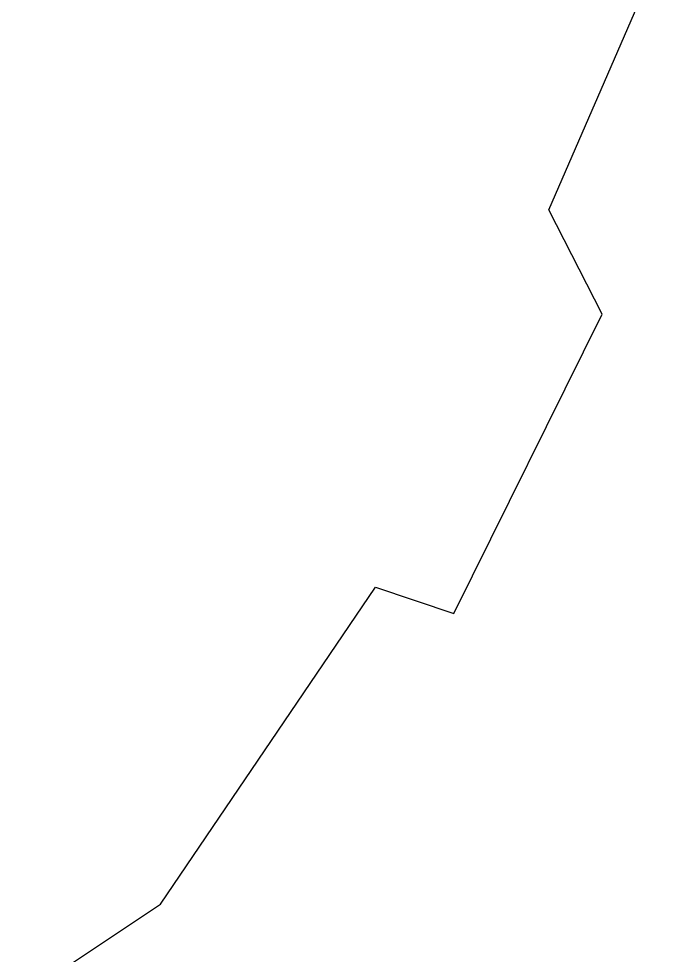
# Model space of a CAD drawing. Header units: metres. Extents: x 316591 to 321268, y 1878408 to 1881184.
# Drawn here: x 317055.1 to 317322.9, y 1880160.5 to 1880551.7 of the extents above; entities that cross this region are included whole.
import ezdxf

# ---------------------------------------------------------------- set-up
doc = ezdxf.new("R2010")
doc.units = ezdxf.units.M
doc.layers.add('village', color=3, linetype='Continuous')

msp = doc.modelspace()

# ---------------------------------------------------------------- linework, layer by layer
at = {"layer": 'village', "color": 3}
for p, q in [((317276.42, 1880471.95), (317322.91, 1880578.88)), ((317298.59, 1880428.23), (317276.42, 1880471.95)), ((317236.7, 1880303.3), (317298.59, 1880428.23)), ((317114.22, 1880181.82), (317203.97, 1880314.31)), ((317203.97, 1880314.31), (317236.7, 1880303.3)), ((316970.47, 1880086), (317114.22, 1880181.82))]:
    msp.add_line(p, q, dxfattribs=at)

doc.saveas('drawing.dxf')
